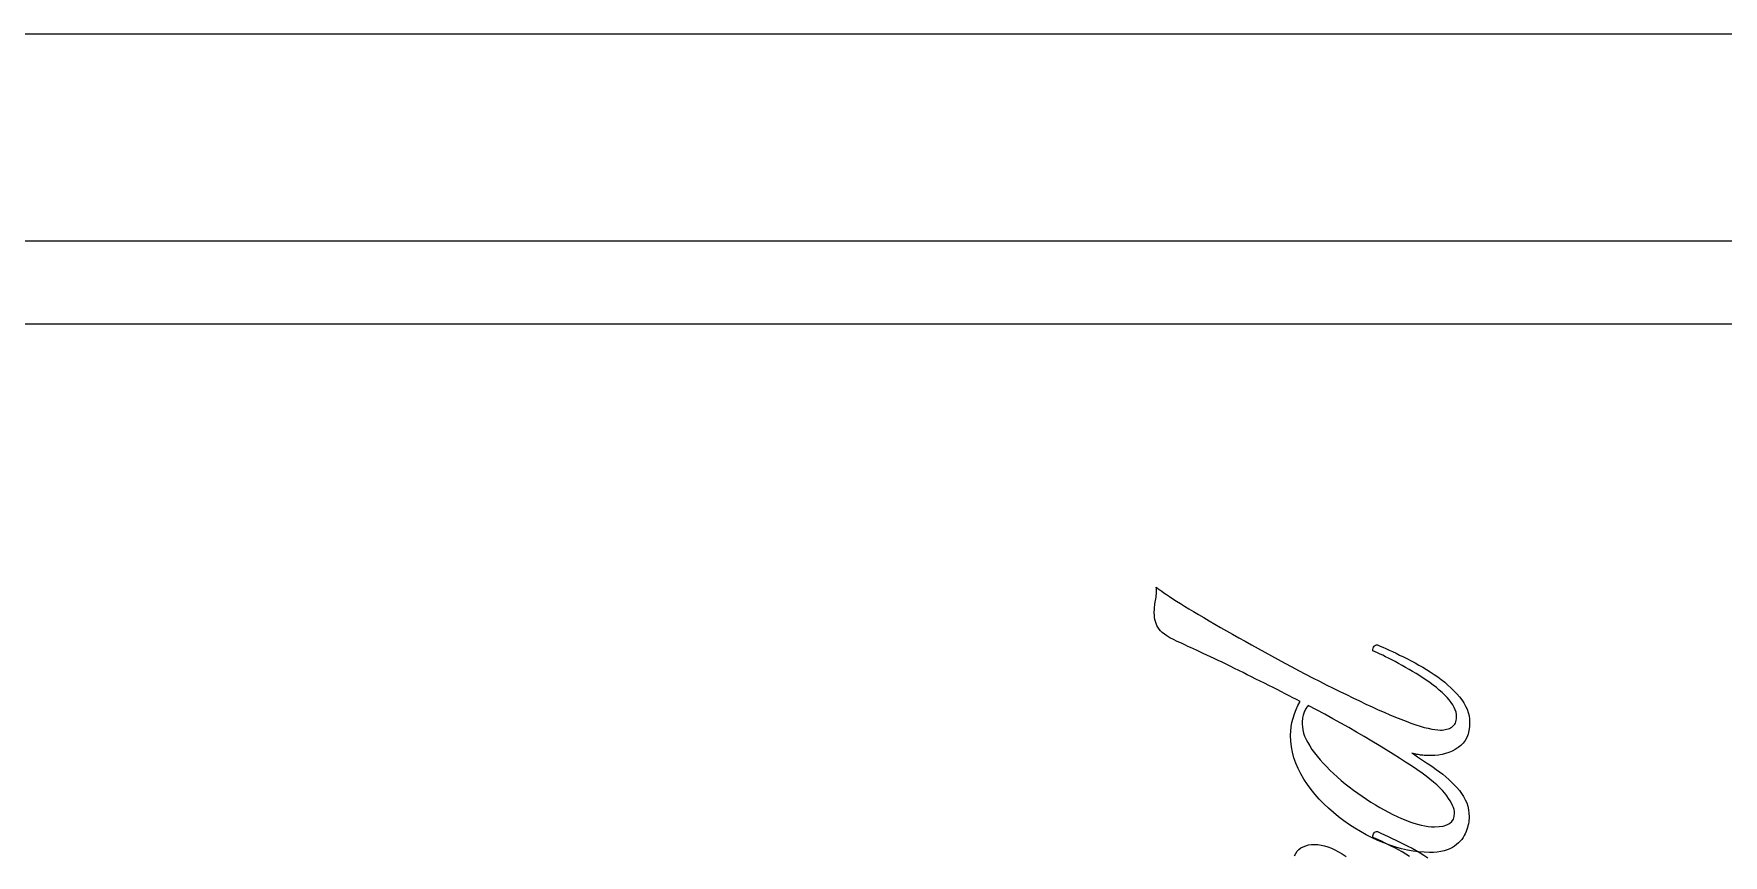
# Model space of a CAD drawing. Header units: millimetres. Extents: x 0 to 2440, y 0 to 1257.
# Drawn here: x 1164.9 to 1328, y 288.7 to 368 of the extents above; entities that cross this region are included whole.
import ezdxf

# ---------------------------------------------------------------- set-up
doc = ezdxf.new("R2010")
doc.units = ezdxf.units.MM
doc.layers.add('CUT_OUTSIDE', color=1, linetype='Continuous')
doc.layers.add('ENGRAVE_V', color=2, linetype='Continuous')

msp = doc.modelspace()

# ---------------------------------------------------------------- linework, layer by layer
at = {"layer": 'CUT_OUTSIDE'}
msp.add_lwpolyline([(217.995, 368), (1857.966, 368)], dxfattribs=at)
at = {"layer": 'ENGRAVE_V'}
for points in [[(218.155, 348), (1837.967, 348)], [(218.223, 340), (1829.968, 340)], [(1297.704, 288.584), (1297.345, 288.803), (1296.984, 289.011), (1296.622, 289.21), (1296.265, 289.398), (1295.923, 289.576), (1295.593, 289.743), (1295.278, 289.899), (1294.976, 290.045), (1294.688, 290.181), (1294.413, 290.306), (1294.152, 290.42), (1294.159, 290.556), (1294.18, 290.674), (1294.214, 290.774), (1294.261, 290.856), (1294.323, 290.919), (1294.398, 290.965), (1294.486, 290.992), (1294.588, 291.001), (1294.931, 290.841), (1295.281, 290.676), (1295.639, 290.505), (1296.004, 290.329), (1296.377, 290.148), (1296.758, 289.961), (1297.146, 289.77), (1297.541, 289.573), (1297.937, 289.368), (1298.327, 289.155), (1298.709, 288.933), (1299.085, 288.701), (1299.453, 288.461)], [(1286.572, 288.652), (1286.697, 288.871), (1286.842, 289.075), (1287.011, 289.252), (1287.205, 289.402), (1287.423, 289.524), (1287.665, 289.62), (1287.931, 289.688), (1288.222, 289.728), (1288.536, 289.742), (1288.843, 289.728), (1289.157, 289.685), (1289.478, 289.613), (1289.807, 289.512), (1290.144, 289.383), (1290.488, 289.225), (1290.84, 289.038), (1291.199, 288.822), (1291.559, 288.58)]]:
    msp.add_lwpolyline(points, dxfattribs=at)
for points in [[(1303.496, 301.507), (1303.479, 301.109), (1303.427, 300.738), (1303.34, 300.395), (1303.218, 300.078), (1303.061, 299.789), (1302.87, 299.528), (1302.644, 299.293), (1302.383, 299.086), (1302.098, 298.904), (1301.802, 298.747), (1301.493, 298.614), (1301.172, 298.505), (1300.84, 298.42), (1300.495, 298.36), (1300.138, 298.323), (1299.768, 298.311), (1299.659, 298.312), (1299.549, 298.314), (1299.438, 298.318), (1299.327, 298.323), (1299.214, 298.33), (1299.101, 298.339), (1298.987, 298.348), (1298.873, 298.36), (1298.757, 298.373), (1298.641, 298.39), (1298.524, 298.41), (1298.407, 298.432), (1298.288, 298.458), (1298.169, 298.487), (1298.049, 298.519), (1297.929, 298.553), (1298.198, 298.381), (1298.475, 298.201), (1298.758, 298.014), (1299.048, 297.821), (1299.345, 297.621), (1299.649, 297.414), (1299.959, 297.2), (1300.277, 296.98), (1300.592, 296.752), (1300.897, 296.517), (1301.191, 296.274), (1301.475, 296.024), (1301.748, 295.766), (1302.011, 295.5), (1302.263, 295.227), (1302.504, 294.947), (1302.725, 294.658), (1302.917, 294.361), (1303.079, 294.056), (1303.212, 293.742), (1303.315, 293.42), (1303.389, 293.09), (1303.433, 292.752), (1303.448, 292.405), (1303.443, 292.245), (1303.43, 292.08), (1303.407, 291.909), (1303.375, 291.733), (1303.334, 291.552), (1303.285, 291.365), (1303.226, 291.174), (1303.157, 290.977), (1303.076, 290.78), (1302.979, 290.589), (1302.865, 290.405), (1302.734, 290.226), (1302.586, 290.054), (1302.422, 289.887), (1302.241, 289.727), (1302.044, 289.573), (1301.826, 289.431), (1301.584, 289.308), (1301.318, 289.204), (1301.027, 289.119), (1300.713, 289.053), (1300.374, 289.005), (1300.011, 288.977), (1299.623, 288.967), (1299.099, 288.982), (1298.567, 289.025), (1298.028, 289.097), (1297.481, 289.197), (1296.926, 289.327), (1296.364, 289.485), (1295.795, 289.672), (1295.218, 289.887), (1294.641, 290.128), (1294.072, 290.39), (1293.512, 290.673), (1292.96, 290.977), (1292.417, 291.302), (1291.881, 291.648), (1291.355, 292.016), (1290.836, 292.405), (1290.334, 292.811), (1289.856, 293.231), (1289.402, 293.664), (1288.972, 294.111), (1288.567, 294.572), (1288.185, 295.046), (1287.828, 295.534), (1287.495, 296.036), (1287.195, 296.547), (1286.934, 297.062), (1286.714, 297.581), (1286.533, 298.106), (1286.393, 298.634), (1286.293, 299.168), (1286.233, 299.706), (1286.213, 300.248), (1286.227, 300.681), (1286.27, 301.107), (1286.342, 301.528), (1286.442, 301.942), (1286.572, 302.351), (1286.73, 302.753), (1286.917, 303.15), (1287.132, 303.54), (1286.789, 303.723), (1286.435, 303.909), (1286.071, 304.098), (1285.698, 304.29), (1285.315, 304.486), (1284.922, 304.684), (1284.519, 304.885), (1284.107, 305.089), (1283.689, 305.295), (1283.273, 305.501), (1282.857, 305.707), (1282.442, 305.912), (1282.028, 306.118), (1281.615, 306.324), (1281.202, 306.53), (1280.79, 306.735), (1280.383, 306.938), (1279.984, 307.135), (1279.593, 307.325), (1279.211, 307.51), (1278.837, 307.689), (1278.471, 307.861), (1278.113, 308.027), (1277.764, 308.188), (1277.43, 308.341), (1277.115, 308.484), (1276.821, 308.619), (1276.548, 308.745), (1276.295, 308.861), (1276.062, 308.968), (1275.85, 309.067), (1275.658, 309.156), (1275.254, 309.337), (1274.888, 309.515), (1274.561, 309.691), (1274.272, 309.864), (1274.022, 310.035), (1273.811, 310.205), (1273.638, 310.371), (1273.504, 310.536), (1273.396, 310.703), (1273.303, 310.879), (1273.224, 311.064), (1273.159, 311.256), (1273.109, 311.457), (1273.073, 311.666), (1273.051, 311.884), (1273.044, 312.109), (1273.046, 312.244), (1273.051, 312.383), (1273.061, 312.526), (1273.074, 312.672), (1273.091, 312.822), (1273.112, 312.976), (1273.137, 313.134), (1273.165, 313.295), (1273.193, 313.459), (1273.215, 313.621), (1273.232, 313.782), (1273.244, 313.943), (1273.25, 314.103), (1273.251, 314.262), (1273.247, 314.421), (1273.238, 314.578), (1273.315, 314.508), (1273.428, 314.418), (1273.576, 314.308), (1273.758, 314.179), (1273.975, 314.03), (1274.227, 313.861), (1274.514, 313.673), (1274.835, 313.465), (1275.187, 313.241), (1275.563, 313.005), (1275.964, 312.757), (1276.391, 312.497), (1276.842, 312.224), (1277.318, 311.94), (1277.819, 311.643), (1278.345, 311.335), (1278.89, 311.017), (1279.448, 310.695), (1280.019, 310.367), (1280.603, 310.034), (1281.199, 309.695), (1281.808, 309.351), (1282.431, 309.002), (1283.066, 308.648), (1283.709, 308.291), (1284.356, 307.937), (1285.007, 307.583), (1285.662, 307.232), (1286.32, 306.881), (1286.983, 306.533), (1287.649, 306.185), (1288.319, 305.84), (1288.987, 305.498), (1289.648, 305.163), (1290.303, 304.836), (1290.951, 304.514), (1291.592, 304.2), (1292.226, 303.893), (1292.854, 303.592), (1293.475, 303.298), (1294.083, 303.015), (1294.673, 302.747), (1295.245, 302.495), (1295.798, 302.257), (1296.334, 302.035), (1296.851, 301.827), (1297.351, 301.635), (1297.832, 301.458), (1298.29, 301.299), (1298.718, 301.162), (1299.119, 301.045), (1299.49, 300.95), (1299.833, 300.876), (1300.147, 300.823), (1300.432, 300.791), (1300.688, 300.78), (1300.843, 300.785), (1300.992, 300.799), (1301.137, 300.821), (1301.275, 300.853), (1301.409, 300.894), (1301.537, 300.944), (1301.66, 301.003), (1301.778, 301.071), (1301.885, 301.15), (1301.979, 301.24), (1302.058, 301.343), (1302.123, 301.458), (1302.173, 301.585), (1302.209, 301.725), (1302.23, 301.876), (1302.238, 302.039), (1302.223, 302.27), (1302.18, 302.502), (1302.108, 302.736), (1302.008, 302.971), (1301.878, 303.208), (1301.72, 303.446), (1301.533, 303.686), (1301.318, 303.927), (1301.081, 304.168), (1300.829, 304.407), (1300.563, 304.643), (1300.283, 304.878), (1299.988, 305.109), (1299.679, 305.339), (1299.356, 305.566), (1299.018, 305.791), (1298.674, 306.012), (1298.331, 306.227), (1297.99, 306.436), (1297.65, 306.639), (1297.312, 306.835), (1296.976, 307.026), (1296.64, 307.21), (1296.307, 307.389), (1295.982, 307.559), (1295.673, 307.717), (1295.38, 307.864), (1295.103, 308), (1294.841, 308.125), (1294.596, 308.238), (1294.366, 308.339), (1294.152, 308.43), (1294.159, 308.566), (1294.18, 308.684), (1294.214, 308.784), (1294.261, 308.866), (1294.323, 308.929), (1294.398, 308.975), (1294.486, 309.002), (1294.588, 309.011), (1294.85, 308.897), (1295.127, 308.775), (1295.419, 308.643), (1295.726, 308.503), (1296.048, 308.353), (1296.386, 308.194), (1296.738, 308.026), (1297.106, 307.849), (1297.48, 307.664), (1297.853, 307.471), (1298.224, 307.27), (1298.594, 307.062), (1298.963, 306.847), (1299.33, 306.623), (1299.695, 306.393), (1300.059, 306.154), (1300.415, 305.909), (1300.756, 305.657), (1301.084, 305.398), (1301.396, 305.132), (1301.695, 304.859), (1301.979, 304.579), (1302.249, 304.293), (1302.504, 304), (1302.736, 303.702), (1302.938, 303.399), (1303.109, 303.093), (1303.248, 302.784), (1303.357, 302.47), (1303.434, 302.153), (1303.481, 301.832), (1303.496, 301.507)], [(1302.044, 292.744), (1302.032, 292.918), (1301.997, 293.104), (1301.938, 293.3), (1301.856, 293.506), (1301.751, 293.723), (1301.622, 293.951), (1301.469, 294.189), (1301.293, 294.438), (1301.092, 294.695), (1300.862, 294.956), (1300.605, 295.221), (1300.319, 295.491), (1300.006, 295.766), (1299.664, 296.045), (1299.295, 296.329), (1298.897, 296.617), (1298.398, 296.962), (1297.868, 297.319), (1297.308, 297.688), (1296.718, 298.069), (1296.098, 298.463), (1295.447, 298.868), (1294.767, 299.286), (1294.056, 299.715), (1293.324, 300.15), (1292.582, 300.584), (1291.829, 301.016), (1291.066, 301.446), (1290.292, 301.875), (1289.508, 302.302), (1288.713, 302.728), (1287.907, 303.153), (1287.837, 303.067), (1287.771, 302.98), (1287.71, 302.892), (1287.653, 302.802), (1287.601, 302.71), (1287.553, 302.617), (1287.51, 302.523), (1287.471, 302.427), (1287.437, 302.325), (1287.408, 302.215), (1287.383, 302.095), (1287.362, 301.967), (1287.346, 301.829), (1287.335, 301.682), (1287.328, 301.526), (1287.326, 301.361), (1287.341, 301.08), (1287.385, 300.791), (1287.459, 300.496), (1287.562, 300.193), (1287.695, 299.884), (1287.857, 299.569), (1288.049, 299.246), (1288.27, 298.917), (1288.515, 298.584), (1288.777, 298.251), (1289.056, 297.918), (1289.353, 297.585), (1289.668, 297.252), (1289.999, 296.919), (1290.349, 296.587), (1290.715, 296.254), (1291.094, 295.925), (1291.481, 295.603), (1291.875, 295.289), (1292.276, 294.983), (1292.686, 294.684), (1293.102, 294.393), (1293.527, 294.109), (1293.959, 293.833), (1294.393, 293.568), (1294.823, 293.316), (1295.249, 293.077), (1295.671, 292.853), (1296.09, 292.642), (1296.505, 292.444), (1296.916, 292.26), (1297.324, 292.09), (1297.722, 291.937), (1298.106, 291.804), (1298.475, 291.692), (1298.83, 291.6), (1299.171, 291.528), (1299.498, 291.477), (1299.81, 291.447), (1300.107, 291.437), (1300.561, 291.457), (1300.955, 291.518), (1301.287, 291.62), (1301.56, 291.763), (1301.772, 291.947), (1301.923, 292.172), (1302.014, 292.437), (1302.044, 292.744)]]:
    msp.add_lwpolyline(points, close=True, dxfattribs=at)

doc.saveas('drawing.dxf')
